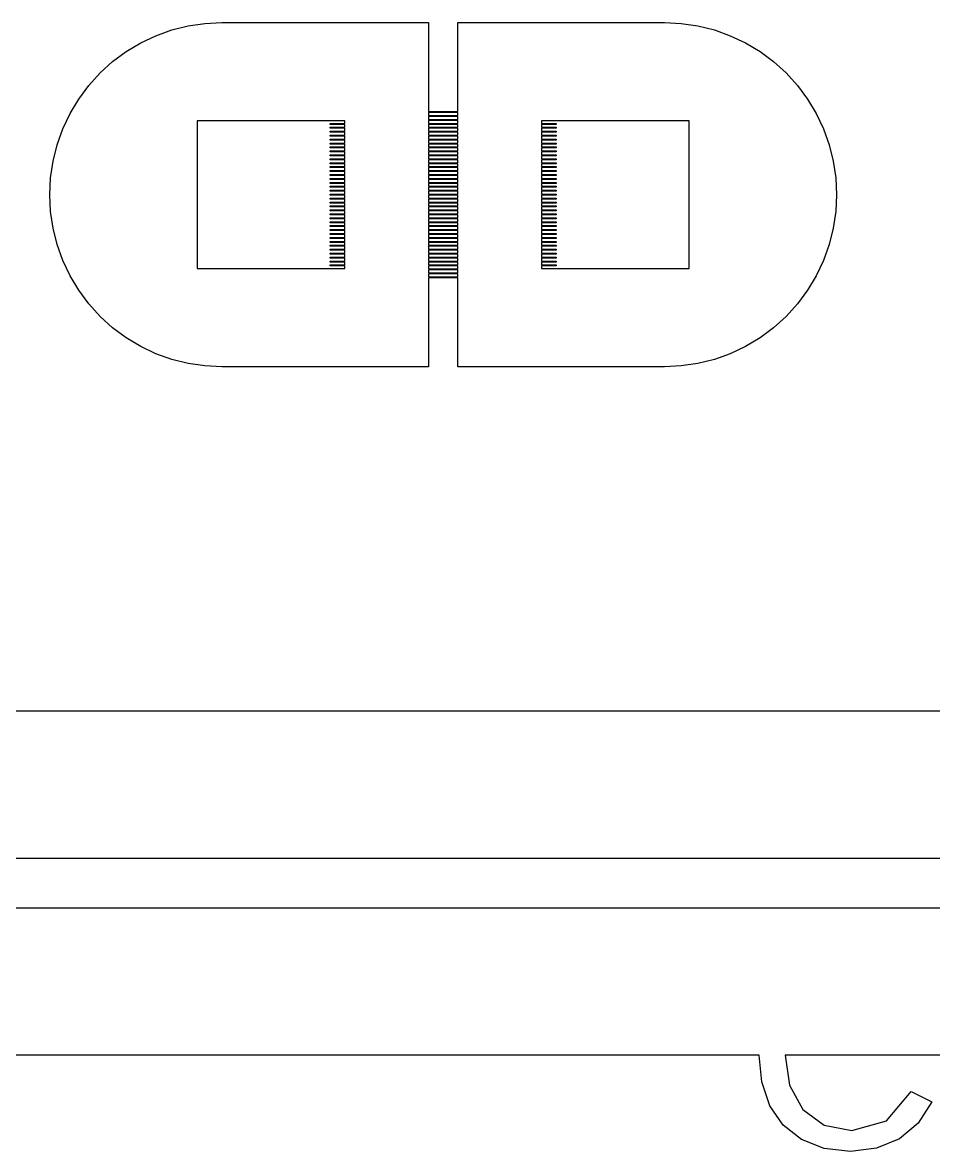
# Model space of a CAD drawing. Extents: x -25 to 123, y -44 to 109.
# Drawn here: x 0.23 to 9.7, y -7.65 to 4.09 of the extents above; entities that cross this region are included whole.
import ezdxf

# ---------------------------------------------------------------- set-up
doc = ezdxf.new("R2010")
doc.units = 0

msp = doc.modelspace()

# ---------------------------------------------------------------- linework, layer by layer
for p, q in [((1.61601, 3.95416), (1.78137, 4.01332)), ((1.78137, 4.01332), (1.95172, 4.056)), ((1.95172, 4.056), (2.12544, 4.08176)), ((2.12544, 4.08176), (2.30084, 4.09039)), ((2.30084, 4.09039), (4.4483, 4.09039)), ((4.4483, 4.09039), (4.4483, 3.16493)), ((4.75508, 3.16493), (4.75508, 4.09039)), ((4.75508, 4.09039), (6.90254, 4.09039)), ((6.90254, 4.09039), (7.07794, 4.08176)), ((7.07794, 4.08176), (7.25166, 4.056)), ((7.25166, 4.056), (7.42201, 4.01332)), ((7.42201, 4.01332), (7.58737, 3.95416)), ((1.30663, 3.78879), (1.45726, 3.87907)), ((1.45726, 3.87907), (1.61601, 3.95416)), ((7.58737, 3.95416), (7.74612, 3.87907)), ((7.74612, 3.87907), (7.89676, 3.78879)), ((1.16557, 3.68419), (1.30663, 3.78879)), ((7.89676, 3.78879), (8.03781, 3.68419)), ((1.03545, 3.56624), (1.16557, 3.68419)), ((8.03781, 3.68419), (8.16794, 3.56624)), ((0.9175, 3.43611), (1.03545, 3.56624)), ((8.16794, 3.56624), (8.28589, 3.43611)), ((0.8129, 3.29506), (0.9175, 3.43611)), ((8.28589, 3.43611), (8.39049, 3.29506)), ((0.72261, 3.14442), (0.8129, 3.29506)), ((8.39049, 3.29506), (8.48077, 3.14442)), ((0.64752, 2.98567), (0.72261, 3.14442)), ((3.57909, 3.06779), (2.0452, 3.06779)), ((2.0452, 3.06779), (2.0452, 1.53389)), ((3.57909, 3.04222), (3.57909, 3.06779)), ((4.4483, 3.16493), (4.75508, 3.16493)), ((4.75508, 3.15471), (4.4483, 3.15471)), ((4.4483, 3.15471), (4.4483, 3.12402)), ((4.4483, 3.12402), (4.75508, 3.12402)), ((4.75508, 3.1138), (4.4483, 3.1138)), ((4.4483, 3.1138), (4.4483, 3.08313)), ((4.4483, 3.08313), (4.75508, 3.08313)), ((4.75508, 3.07289), (4.4483, 3.07289)), ((4.4483, 3.07289), (4.4483, 3.04222)), ((4.75508, 3.12402), (4.75508, 3.15471)), ((4.75508, 3.08313), (4.75508, 3.1138)), ((4.75508, 3.04222), (4.75508, 3.07289)), ((7.15819, 3.06779), (5.6243, 3.06779)), ((5.6243, 3.06779), (5.6243, 3.04222)), ((7.15819, 1.53389), (7.15819, 3.06779)), ((8.48077, 3.14442), (8.55586, 2.98567)), ((0.58836, 2.82031), (0.64752, 2.98567)), ((3.4257, 3.032), (3.4257, 3.04222)), ((3.4257, 3.04222), (3.57909, 3.04222)), ((3.57909, 3.032), (3.4257, 3.032)), ((3.4257, 2.99109), (3.4257, 3.00133)), ((3.4257, 3.00133), (3.57909, 3.00133)), ((3.57909, 2.99109), (3.4257, 2.99109)), ((3.4257, 2.9502), (3.4257, 2.9604)), ((3.4257, 2.9604), (3.57909, 2.9604)), ((3.57909, 2.9502), (3.4257, 2.9502)), ((3.57909, 3.00133), (3.57909, 3.032)), ((3.57909, 2.9604), (3.57909, 2.99109)), ((3.57909, 2.91951), (3.57909, 2.9502)), ((4.4483, 3.04222), (4.75508, 3.04222)), ((4.75508, 3.032), (4.4483, 3.032)), ((4.4483, 3.032), (4.4483, 3.00133)), ((4.4483, 3.00133), (4.75508, 3.00133)), ((4.75508, 2.99109), (4.4483, 2.99109)), ((4.4483, 2.99109), (4.4483, 2.9604)), ((4.4483, 2.9604), (4.75508, 2.9604)), ((4.75508, 2.9502), (4.4483, 2.9502)), ((4.4483, 2.9502), (4.4483, 2.91951)), ((4.75508, 3.00133), (4.75508, 3.032)), ((4.75508, 2.9604), (4.75508, 2.99109)), ((4.75508, 2.91951), (4.75508, 2.9502)), ((5.6243, 3.04222), (5.77768, 3.04222)), ((5.77768, 3.032), (5.6243, 3.032)), ((5.6243, 3.032), (5.6243, 3.00133)), ((5.6243, 3.00133), (5.77768, 3.00133)), ((5.77768, 2.99109), (5.6243, 2.99109)), ((5.6243, 2.99109), (5.6243, 2.9604)), ((5.6243, 2.9604), (5.77768, 2.9604)), ((5.77768, 2.9502), (5.6243, 2.9502)), ((5.6243, 2.9502), (5.6243, 2.91951)), ((5.77768, 3.04222), (5.77768, 3.032)), ((5.77768, 3.00133), (5.77768, 2.99109)), ((5.77768, 2.9604), (5.77768, 2.9502)), ((8.55586, 2.98567), (8.61502, 2.82031)), ((0.54568, 2.64996), (0.58836, 2.82031)), ((3.4257, 2.90927), (3.4257, 2.91951)), ((3.4257, 2.91951), (3.57909, 2.91951)), ((3.57909, 2.90927), (3.4257, 2.90927)), ((3.4257, 2.86838), (3.4257, 2.8786)), ((3.4257, 2.8786), (3.57909, 2.8786)), ((3.57909, 2.86838), (3.4257, 2.86838)), ((3.4257, 2.82748), (3.4257, 2.83771)), ((3.4257, 2.83771), (3.57909, 2.83771)), ((3.57909, 2.82748), (3.4257, 2.82748)), ((3.57909, 2.8786), (3.57909, 2.90927)), ((3.57909, 2.83771), (3.57909, 2.86838)), ((3.57909, 2.79678), (3.57909, 2.82748)), ((4.4483, 2.91951), (4.75508, 2.91951)), ((4.75508, 2.90927), (4.4483, 2.90927)), ((4.4483, 2.90927), (4.4483, 2.8786)), ((4.4483, 2.8786), (4.75508, 2.8786)), ((4.75508, 2.86838), (4.4483, 2.86838)), ((4.4483, 2.86838), (4.4483, 2.83771)), ((4.4483, 2.83771), (4.75508, 2.83771)), ((4.75508, 2.82748), (4.4483, 2.82748)), ((4.4483, 2.82748), (4.4483, 2.79678)), ((4.75508, 2.8786), (4.75508, 2.90927)), ((4.75508, 2.83771), (4.75508, 2.86838)), ((4.75508, 2.79678), (4.75508, 2.82748)), ((5.6243, 2.91951), (5.77768, 2.91951)), ((5.77768, 2.90927), (5.6243, 2.90927)), ((5.6243, 2.90927), (5.6243, 2.8786)), ((5.6243, 2.8786), (5.77768, 2.8786)), ((5.77768, 2.86838), (5.6243, 2.86838)), ((5.6243, 2.86838), (5.6243, 2.83771)), ((5.6243, 2.83771), (5.77768, 2.83771)), ((5.77768, 2.82748), (5.6243, 2.82748)), ((5.6243, 2.82748), (5.6243, 2.79678)), ((5.77768, 2.91951), (5.77768, 2.90927)), ((5.77768, 2.8786), (5.77768, 2.86838)), ((5.77768, 2.83771), (5.77768, 2.82748)), ((8.61502, 2.82031), (8.6577, 2.64996)), ((3.4257, 2.78658), (3.4257, 2.79678)), ((3.4257, 2.79678), (3.57909, 2.79678)), ((3.57909, 2.78658), (3.4257, 2.78658)), ((3.4257, 2.74567), (3.4257, 2.75589)), ((3.4257, 2.75589), (3.57909, 2.75589)), ((3.57909, 2.74567), (3.4257, 2.74567)), ((3.4257, 2.70476), (3.4257, 2.715)), ((3.4257, 2.715), (3.57909, 2.715)), ((3.57909, 2.70476), (3.4257, 2.70476)), ((3.57909, 2.75589), (3.57909, 2.78658)), ((3.57909, 2.715), (3.57909, 2.74567)), ((3.57909, 2.67409), (3.57909, 2.70476)), ((4.4483, 2.79678), (4.75508, 2.79678)), ((4.75508, 2.78658), (4.4483, 2.78658)), ((4.4483, 2.78658), (4.4483, 2.75589)), ((4.4483, 2.75589), (4.75508, 2.75589)), ((4.75508, 2.74567), (4.4483, 2.74567)), ((4.4483, 2.74567), (4.4483, 2.715)), ((4.4483, 2.715), (4.75508, 2.715)), ((4.75508, 2.70476), (4.4483, 2.70476)), ((4.4483, 2.70476), (4.4483, 2.67409)), ((4.75508, 2.75589), (4.75508, 2.78658)), ((4.75508, 2.715), (4.75508, 2.74567)), ((4.75508, 2.67409), (4.75508, 2.70476)), ((5.6243, 2.79678), (5.77768, 2.79678)), ((5.77768, 2.78658), (5.6243, 2.78658)), ((5.6243, 2.78658), (5.6243, 2.75589)), ((5.6243, 2.75589), (5.77768, 2.75589)), ((5.77768, 2.74567), (5.6243, 2.74567)), ((5.6243, 2.74567), (5.6243, 2.715)), ((5.6243, 2.715), (5.77768, 2.715)), ((5.77768, 2.70476), (5.6243, 2.70476)), ((5.6243, 2.70476), (5.6243, 2.67409)), ((5.77768, 2.79678), (5.77768, 2.78658)), ((5.77768, 2.75589), (5.77768, 2.74567)), ((5.77768, 2.715), (5.77768, 2.70476)), ((0.51993, 2.47624), (0.54568, 2.64996)), ((3.4257, 2.66386), (3.4257, 2.67409)), ((3.4257, 2.67409), (3.57909, 2.67409)), ((3.57909, 2.66386), (3.4257, 2.66386)), ((3.4257, 2.62296), (3.4257, 2.63318)), ((3.4257, 2.63318), (3.57909, 2.63318)), ((3.57909, 2.62296), (3.4257, 2.62296)), ((3.4257, 2.58205), (3.4257, 2.59227)), ((3.4257, 2.59227), (3.57909, 2.59227)), ((3.57909, 2.63318), (3.57909, 2.66386)), ((3.57909, 2.59227), (3.57909, 2.62296)), ((4.4483, 2.67409), (4.75508, 2.67409)), ((4.75508, 2.66386), (4.4483, 2.66386)), ((4.4483, 2.66386), (4.4483, 2.63318)), ((4.4483, 2.63318), (4.75508, 2.63318)), ((4.75508, 2.62296), (4.4483, 2.62296)), ((4.4483, 2.62296), (4.4483, 2.59227)), ((4.4483, 2.59227), (4.75508, 2.59227)), ((4.75508, 2.63318), (4.75508, 2.66386)), ((4.75508, 2.59227), (4.75508, 2.62296)), ((5.6243, 2.67409), (5.77768, 2.67409)), ((5.77768, 2.66386), (5.6243, 2.66386)), ((5.6243, 2.66386), (5.6243, 2.63318)), ((5.6243, 2.63318), (5.77768, 2.63318)), ((5.77768, 2.62296), (5.6243, 2.62296)), ((5.6243, 2.62296), (5.6243, 2.59227)), ((5.6243, 2.59227), (5.77768, 2.59227)), ((5.77768, 2.67409), (5.77768, 2.66386)), ((5.77768, 2.63318), (5.77768, 2.62296)), ((5.77768, 2.59227), (5.77768, 2.58205)), ((8.6577, 2.64996), (8.68346, 2.47624)), ((0.51129, 2.30084), (0.51993, 2.47624)), ((3.57909, 2.58205), (3.4257, 2.58205)), ((3.4257, 2.54114), (3.4257, 2.55138)), ((3.4257, 2.55138), (3.57909, 2.55138)), ((3.57909, 2.54114), (3.4257, 2.54114)), ((3.4257, 2.50024), (3.4257, 2.51047)), ((3.4257, 2.51047), (3.57909, 2.51047)), ((3.57909, 2.50024), (3.4257, 2.50024)), ((3.4257, 2.45935), (3.4257, 2.46956)), ((3.4257, 2.46956), (3.57909, 2.46956)), ((3.57909, 2.55138), (3.57909, 2.58205)), ((3.57909, 2.51047), (3.57909, 2.54114)), ((3.57909, 2.46956), (3.57909, 2.50024)), ((4.75508, 2.58205), (4.4483, 2.58205)), ((4.4483, 2.58205), (4.4483, 2.55138)), ((4.4483, 2.55138), (4.75508, 2.55138)), ((4.75508, 2.54114), (4.4483, 2.54114)), ((4.4483, 2.54114), (4.4483, 2.51047)), ((4.4483, 2.51047), (4.75508, 2.51047)), ((4.75508, 2.50024), (4.4483, 2.50024)), ((4.4483, 2.50024), (4.4483, 2.46956)), ((4.4483, 2.46956), (4.75508, 2.46956)), ((4.75508, 2.55138), (4.75508, 2.58205)), ((4.75508, 2.51047), (4.75508, 2.54114)), ((4.75508, 2.46956), (4.75508, 2.50024)), ((5.77768, 2.58205), (5.6243, 2.58205)), ((5.6243, 2.58205), (5.6243, 2.55138)), ((5.6243, 2.55138), (5.77768, 2.55138)), ((5.77768, 2.54114), (5.6243, 2.54114)), ((5.6243, 2.54114), (5.6243, 2.51047)), ((5.6243, 2.51047), (5.77768, 2.51047)), ((5.77768, 2.50024), (5.6243, 2.50024)), ((5.6243, 2.50024), (5.6243, 2.46956)), ((5.6243, 2.46956), (5.77768, 2.46956)), ((5.77768, 2.55138), (5.77768, 2.54114)), ((5.77768, 2.51047), (5.77768, 2.50024)), ((5.77768, 2.46956), (5.77768, 2.45935)), ((8.68346, 2.47624), (8.69209, 2.30084)), ((3.57909, 2.45935), (3.4257, 2.45935)), ((3.4257, 2.41843), (3.4257, 2.42867)), ((3.4257, 2.42867), (3.57909, 2.42867)), ((3.57909, 2.41843), (3.4257, 2.41843)), ((3.4257, 2.37753), (3.4257, 2.38776)), ((3.4257, 2.38776), (3.57909, 2.38776)), ((3.57909, 2.37753), (3.4257, 2.37753)), ((3.57909, 2.42867), (3.57909, 2.45935)), ((3.57909, 2.38776), (3.57909, 2.41843)), ((3.57909, 2.34686), (3.57909, 2.37753)), ((4.75508, 2.45935), (4.4483, 2.45935)), ((4.4483, 2.45935), (4.4483, 2.42867)), ((4.4483, 2.42867), (4.75508, 2.42867)), ((4.75508, 2.41843), (4.4483, 2.41843)), ((4.4483, 2.41843), (4.4483, 2.38776)), ((4.4483, 2.38776), (4.75508, 2.38776)), ((4.75508, 2.37753), (4.4483, 2.37753)), ((4.4483, 2.37753), (4.4483, 2.34686)), ((4.75508, 2.42867), (4.75508, 2.45935)), ((4.75508, 2.38776), (4.75508, 2.41843)), ((4.75508, 2.34686), (4.75508, 2.37753)), ((5.77768, 2.45935), (5.6243, 2.45935)), ((5.6243, 2.45935), (5.6243, 2.42867)), ((5.6243, 2.42867), (5.77768, 2.42867)), ((5.77768, 2.41843), (5.6243, 2.41843)), ((5.6243, 2.41843), (5.6243, 2.38776)), ((5.6243, 2.38776), (5.77768, 2.38776)), ((5.77768, 2.37753), (5.6243, 2.37753)), ((5.6243, 2.37753), (5.6243, 2.34686)), ((5.77768, 2.42867), (5.77768, 2.41843)), ((5.77768, 2.38776), (5.77768, 2.37753)), ((0.51993, 2.12544), (0.51129, 2.30084)), ((3.4257, 2.33662), (3.4257, 2.34686)), ((3.4257, 2.34686), (3.57909, 2.34686)), ((3.57909, 2.33662), (3.4257, 2.33662)), ((3.4257, 2.29575), (3.4257, 2.30594)), ((3.4257, 2.30594), (3.57909, 2.30594)), ((3.57909, 2.29575), (3.4257, 2.29575)), ((3.4257, 2.25482), (3.4257, 2.26506)), ((3.4257, 2.26506), (3.57909, 2.26506)), ((3.57909, 2.25482), (3.4257, 2.25482)), ((3.57909, 2.30594), (3.57909, 2.33662)), ((3.57909, 2.26506), (3.57909, 2.29575)), ((3.57909, 2.22415), (3.57909, 2.25482)), ((4.4483, 2.34686), (4.75508, 2.34686)), ((4.75508, 2.33662), (4.4483, 2.33662)), ((4.4483, 2.33662), (4.4483, 2.30594)), ((4.4483, 2.30594), (4.75508, 2.30594)), ((4.75508, 2.29575), (4.4483, 2.29575)), ((4.4483, 2.29575), (4.4483, 2.26506)), ((4.4483, 2.26506), (4.75508, 2.26506)), ((4.75508, 2.25482), (4.4483, 2.25482)), ((4.4483, 2.25482), (4.4483, 2.22415)), ((4.75508, 2.30594), (4.75508, 2.33662)), ((4.75508, 2.26506), (4.75508, 2.29575)), ((4.75508, 2.22415), (4.75508, 2.25482)), ((5.6243, 2.34686), (5.77768, 2.34686)), ((5.77768, 2.33662), (5.6243, 2.33662)), ((5.6243, 2.33662), (5.6243, 2.30594)), ((5.6243, 2.30594), (5.77768, 2.30594)), ((5.77768, 2.29575), (5.6243, 2.29575)), ((5.6243, 2.29575), (5.6243, 2.26506)), ((5.6243, 2.26506), (5.77768, 2.26506)), ((5.77768, 2.25482), (5.6243, 2.25482)), ((5.6243, 2.25482), (5.6243, 2.22415)), ((5.77768, 2.34686), (5.77768, 2.33662)), ((5.77768, 2.30594), (5.77768, 2.29575)), ((5.77768, 2.26506), (5.77768, 2.25482)), ((8.69209, 2.30084), (8.68346, 2.12544)), ((0.54568, 1.95172), (0.51993, 2.12544)), ((3.4257, 2.21393), (3.4257, 2.22415)), ((3.4257, 2.22415), (3.57909, 2.22415)), ((3.57909, 2.21393), (3.4257, 2.21393)), ((3.4257, 2.17302), (3.4257, 2.18326)), ((3.4257, 2.18326), (3.57909, 2.18326)), ((3.57909, 2.17302), (3.4257, 2.17302)), ((3.4257, 2.13213), (3.4257, 2.14233)), ((3.4257, 2.14233), (3.57909, 2.14233)), ((3.57909, 2.13213), (3.4257, 2.13213)), ((3.57909, 2.18326), (3.57909, 2.21393)), ((3.57909, 2.14233), (3.57909, 2.17302)), ((3.57909, 2.10144), (3.57909, 2.13213)), ((4.4483, 2.22415), (4.75508, 2.22415)), ((4.75508, 2.21393), (4.4483, 2.21393)), ((4.4483, 2.21393), (4.4483, 2.18326)), ((4.4483, 2.18326), (4.75508, 2.18326)), ((4.75508, 2.17302), (4.4483, 2.17302)), ((4.4483, 2.17302), (4.4483, 2.14233)), ((4.4483, 2.14233), (4.75508, 2.14233)), ((4.75508, 2.13213), (4.4483, 2.13213)), ((4.4483, 2.13213), (4.4483, 2.10144)), ((4.75508, 2.18326), (4.75508, 2.21393)), ((4.75508, 2.14233), (4.75508, 2.17302)), ((4.75508, 2.10144), (4.75508, 2.13213)), ((5.6243, 2.22415), (5.77768, 2.22415)), ((5.77768, 2.21393), (5.6243, 2.21393)), ((5.6243, 2.21393), (5.6243, 2.18326)), ((5.6243, 2.18326), (5.77768, 2.18326)), ((5.77768, 2.17302), (5.6243, 2.17302)), ((5.6243, 2.17302), (5.6243, 2.14233)), ((5.6243, 2.14233), (5.77768, 2.14233)), ((5.77768, 2.13213), (5.6243, 2.13213)), ((5.6243, 2.13213), (5.6243, 2.10144)), ((5.77768, 2.22415), (5.77768, 2.21393)), ((5.77768, 2.18326), (5.77768, 2.17302)), ((5.77768, 2.14233), (5.77768, 2.13213)), ((8.68346, 2.12544), (8.6577, 1.95172)), ((3.4257, 2.09122), (3.4257, 2.10144)), ((3.4257, 2.10144), (3.57909, 2.10144)), ((3.57909, 2.09122), (3.4257, 2.09122)), ((3.4257, 2.05031), (3.4257, 2.06055)), ((3.4257, 2.06055), (3.57909, 2.06055)), ((3.57909, 2.05031), (3.4257, 2.05031)), ((3.4257, 2.00941), (3.4257, 2.01964)), ((3.4257, 2.01964), (3.57909, 2.01964)), ((3.57909, 2.00941), (3.4257, 2.00941)), ((3.57909, 2.06055), (3.57909, 2.09122)), ((3.57909, 2.01964), (3.57909, 2.05031)), ((3.57909, 1.97873), (3.57909, 2.00941)), ((4.4483, 2.10144), (4.75508, 2.10144)), ((4.75508, 2.09122), (4.4483, 2.09122)), ((4.4483, 2.09122), (4.4483, 2.06055)), ((4.4483, 2.06055), (4.75508, 2.06055)), ((4.75508, 2.05031), (4.4483, 2.05031)), ((4.4483, 2.05031), (4.4483, 2.01964)), ((4.4483, 2.01964), (4.75508, 2.01964)), ((4.75508, 2.00941), (4.4483, 2.00941)), ((4.4483, 2.00941), (4.4483, 1.97873)), ((4.75508, 2.06055), (4.75508, 2.09122)), ((4.75508, 2.01964), (4.75508, 2.05031)), ((4.75508, 1.97873), (4.75508, 2.00941)), ((5.6243, 2.10144), (5.77768, 2.10144)), ((5.77768, 2.09122), (5.6243, 2.09122)), ((5.6243, 2.09122), (5.6243, 2.06055)), ((5.6243, 2.06055), (5.77768, 2.06055)), ((5.77768, 2.05031), (5.6243, 2.05031)), ((5.6243, 2.05031), (5.6243, 2.01964)), ((5.6243, 2.01964), (5.77768, 2.01964)), ((5.77768, 2.00941), (5.6243, 2.00941)), ((5.6243, 2.00941), (5.6243, 1.97873)), ((5.77768, 2.10144), (5.77768, 2.09122)), ((5.77768, 2.06055), (5.77768, 2.05031)), ((5.77768, 2.01964), (5.77768, 2.00941)), ((0.58836, 1.78137), (0.54568, 1.95172)), ((3.4257, 1.96851), (3.4257, 1.97873)), ((3.4257, 1.97873), (3.57909, 1.97873)), ((3.57909, 1.96851), (3.4257, 1.96851)), ((3.4257, 1.9276), (3.4257, 1.93782)), ((3.4257, 1.93782), (3.57909, 1.93782)), ((3.57909, 1.9276), (3.4257, 1.9276)), ((3.4257, 1.88669), (3.4257, 1.89693)), ((3.4257, 1.89693), (3.57909, 1.89693)), ((3.57909, 1.88669), (3.4257, 1.88669)), ((3.57909, 1.93782), (3.57909, 1.96851)), ((3.57909, 1.89693), (3.57909, 1.9276)), ((3.57909, 1.85602), (3.57909, 1.88669)), ((4.4483, 1.97873), (4.75508, 1.97873)), ((4.75508, 1.96851), (4.4483, 1.96851)), ((4.4483, 1.96851), (4.4483, 1.93782)), ((4.4483, 1.93782), (4.75508, 1.93782)), ((4.75508, 1.9276), (4.4483, 1.9276)), ((4.4483, 1.9276), (4.4483, 1.89693)), ((4.4483, 1.89693), (4.75508, 1.89693)), ((4.75508, 1.88669), (4.4483, 1.88669)), ((4.4483, 1.88669), (4.4483, 1.85602)), ((4.75508, 1.93782), (4.75508, 1.96851)), ((4.75508, 1.89693), (4.75508, 1.9276)), ((4.75508, 1.85602), (4.75508, 1.88669)), ((5.6243, 1.97873), (5.77768, 1.97873)), ((5.77768, 1.96851), (5.6243, 1.96851)), ((5.6243, 1.96851), (5.6243, 1.93782)), ((5.6243, 1.93782), (5.77768, 1.93782)), ((5.77768, 1.9276), (5.6243, 1.9276)), ((5.6243, 1.9276), (5.6243, 1.89693)), ((5.6243, 1.89693), (5.77768, 1.89693)), ((5.77768, 1.88669), (5.6243, 1.88669)), ((5.6243, 1.88669), (5.6243, 1.85602)), ((5.77768, 1.97873), (5.77768, 1.96851)), ((5.77768, 1.93782), (5.77768, 1.9276)), ((5.77768, 1.89693), (5.77768, 1.88669)), ((8.6577, 1.95172), (8.61502, 1.78137)), ((0.64752, 1.61601), (0.58836, 1.78137)), ((3.4257, 1.84579), (3.4257, 1.85602)), ((3.4257, 1.85602), (3.57909, 1.85602)), ((3.57909, 1.84579), (3.4257, 1.84579)), ((3.4257, 1.8049), (3.4257, 1.81511)), ((3.4257, 1.81511), (3.57909, 1.81511)), ((3.57909, 1.8049), (3.4257, 1.8049)), ((3.4257, 1.76398), (3.4257, 1.7742)), ((3.4257, 1.7742), (3.57909, 1.7742)), ((3.57909, 1.76398), (3.4257, 1.76398)), ((3.57909, 1.81511), (3.57909, 1.84579)), ((3.57909, 1.7742), (3.57909, 1.8049)), ((3.57909, 1.73331), (3.57909, 1.76398)), ((4.4483, 1.85602), (4.75508, 1.85602)), ((4.75508, 1.84579), (4.4483, 1.84579)), ((4.4483, 1.84579), (4.4483, 1.81511)), ((4.4483, 1.81511), (4.75508, 1.81511)), ((4.75508, 1.8049), (4.4483, 1.8049)), ((4.4483, 1.8049), (4.4483, 1.7742)), ((4.4483, 1.7742), (4.75508, 1.7742)), ((4.75508, 1.76398), (4.4483, 1.76398)), ((4.4483, 1.76398), (4.4483, 1.73331)), ((4.75508, 1.81511), (4.75508, 1.84579)), ((4.75508, 1.7742), (4.75508, 1.8049)), ((4.75508, 1.73331), (4.75508, 1.76398)), ((5.6243, 1.85602), (5.77768, 1.85602)), ((5.77768, 1.84579), (5.6243, 1.84579)), ((5.6243, 1.84579), (5.6243, 1.81511)), ((5.6243, 1.81511), (5.77768, 1.81511)), ((5.77768, 1.8049), (5.6243, 1.8049)), ((5.6243, 1.8049), (5.6243, 1.7742)), ((5.6243, 1.7742), (5.77768, 1.7742)), ((5.77768, 1.76398), (5.6243, 1.76398)), ((5.6243, 1.76398), (5.6243, 1.73331)), ((5.77768, 1.85602), (5.77768, 1.84579)), ((5.77768, 1.81511), (5.77768, 1.8049)), ((5.77768, 1.7742), (5.77768, 1.76398)), ((8.61502, 1.78137), (8.55586, 1.61601)), ((3.4257, 1.72308), (3.4257, 1.73331)), ((3.4257, 1.73331), (3.57909, 1.73331)), ((3.57909, 1.72308), (3.4257, 1.72308)), ((3.4257, 1.68217), (3.4257, 1.69241)), ((3.4257, 1.69241), (3.57909, 1.69241)), ((3.57909, 1.68217), (3.4257, 1.68217)), ((3.4257, 1.64128), (3.4257, 1.6515)), ((3.4257, 1.6515), (3.57909, 1.6515)), ((3.57909, 1.69241), (3.57909, 1.72308)), ((3.57909, 1.6515), (3.57909, 1.68217)), ((4.4483, 1.73331), (4.75508, 1.73331)), ((4.75508, 1.72308), (4.4483, 1.72308)), ((4.4483, 1.72308), (4.4483, 1.69241)), ((4.4483, 1.69241), (4.75508, 1.69241)), ((4.75508, 1.68217), (4.4483, 1.68217)), ((4.4483, 1.68217), (4.4483, 1.6515)), ((4.4483, 1.6515), (4.75508, 1.6515)), ((4.75508, 1.69241), (4.75508, 1.72308)), ((4.75508, 1.6515), (4.75508, 1.68217)), ((5.6243, 1.73331), (5.77768, 1.73331)), ((5.77768, 1.72308), (5.6243, 1.72308)), ((5.6243, 1.72308), (5.6243, 1.69241)), ((5.6243, 1.69241), (5.77768, 1.69241)), ((5.77768, 1.68217), (5.6243, 1.68217)), ((5.6243, 1.68217), (5.6243, 1.6515)), ((5.6243, 1.6515), (5.77768, 1.6515)), ((5.77768, 1.73331), (5.77768, 1.72308)), ((5.77768, 1.69241), (5.77768, 1.68217)), ((5.77768, 1.6515), (5.77768, 1.64128)), ((0.72261, 1.45726), (0.64752, 1.61601)), ((2.0452, 1.53389), (3.57909, 1.53389)), ((3.57909, 1.64128), (3.4257, 1.64128)), ((3.4257, 1.60036), (3.4257, 1.6106)), ((3.4257, 1.6106), (3.57909, 1.6106)), ((3.57909, 1.60036), (3.4257, 1.60036)), ((3.4257, 1.55946), (3.4257, 1.56969)), ((3.4257, 1.56969), (3.57909, 1.56969)), ((3.57909, 1.55946), (3.4257, 1.55946)), ((3.57909, 1.6106), (3.57909, 1.64128)), ((3.57909, 1.56969), (3.57909, 1.60036)), ((3.57909, 1.53389), (3.57909, 1.55946)), ((4.75508, 1.64128), (4.4483, 1.64128)), ((4.4483, 1.64128), (4.4483, 1.6106)), ((4.4483, 1.6106), (4.75508, 1.6106)), ((4.75508, 1.60036), (4.4483, 1.60036)), ((4.4483, 1.60036), (4.4483, 1.56969)), ((4.4483, 1.56969), (4.75508, 1.56969)), ((4.75508, 1.55946), (4.4483, 1.55946)), ((4.4483, 1.55946), (4.4483, 1.52879)), ((4.4483, 1.52879), (4.75508, 1.52879)), ((4.75508, 1.6106), (4.75508, 1.64128)), ((4.75508, 1.56969), (4.75508, 1.60036)), ((4.75508, 1.52879), (4.75508, 1.55946)), ((5.77768, 1.64128), (5.6243, 1.64128)), ((5.6243, 1.64128), (5.6243, 1.6106)), ((5.6243, 1.6106), (5.77768, 1.6106)), ((5.77768, 1.60036), (5.6243, 1.60036)), ((5.6243, 1.60036), (5.6243, 1.56969)), ((5.6243, 1.56969), (5.77768, 1.56969)), ((5.77768, 1.55946), (5.6243, 1.55946)), ((5.6243, 1.55946), (5.6243, 1.53389)), ((5.6243, 1.53389), (7.15819, 1.53389)), ((5.77768, 1.6106), (5.77768, 1.60036)), ((5.77768, 1.56969), (5.77768, 1.55946)), ((8.55586, 1.61601), (8.48077, 1.45726)), ((0.8129, 1.30663), (0.72261, 1.45726)), ((4.75508, 1.51855), (4.4483, 1.51855)), ((4.4483, 1.51855), (4.4483, 1.48788)), ((4.4483, 1.48788), (4.75508, 1.48788)), ((4.75508, 1.47766), (4.4483, 1.47766)), ((4.4483, 1.47766), (4.4483, 1.44698)), ((4.4483, 1.44698), (4.75508, 1.44698)), ((4.75508, 1.43675), (4.4483, 1.43675)), ((4.4483, 1.43675), (4.4483, 0.51129)), ((4.75508, 1.48788), (4.75508, 1.51855)), ((4.75508, 1.44698), (4.75508, 1.47766)), ((4.75508, 0.51129), (4.75508, 1.43675)), ((8.48077, 1.45726), (8.39049, 1.30663)), ((0.9175, 1.16557), (0.8129, 1.30663)), ((8.39049, 1.30663), (8.28589, 1.16557)), ((1.03545, 1.03545), (0.9175, 1.16557)), ((8.28589, 1.16557), (8.16794, 1.03545)), ((1.16557, 0.9175), (1.03545, 1.03545)), ((8.16794, 1.03545), (8.03781, 0.9175)), ((1.30663, 0.8129), (1.16557, 0.9175)), ((8.03781, 0.9175), (7.89676, 0.8129)), ((1.45726, 0.72261), (1.30663, 0.8129)), ((1.61601, 0.64752), (1.45726, 0.72261)), ((7.74612, 0.72261), (7.58737, 0.64752)), ((7.89676, 0.8129), (7.74612, 0.72261)), ((1.78137, 0.58836), (1.61601, 0.64752)), ((1.95172, 0.54568), (1.78137, 0.58836)), ((7.42201, 0.58836), (7.25166, 0.54568)), ((7.58737, 0.64752), (7.42201, 0.58836)), ((2.12544, 0.51993), (1.95172, 0.54568)), ((2.30084, 0.51129), (2.12544, 0.51993)), ((4.4483, 0.51129), (2.30084, 0.51129)), ((6.90254, 0.51129), (4.75508, 0.51129)), ((7.07794, 0.51993), (6.90254, 0.51129)), ((7.25166, 0.54568), (7.07794, 0.51993)), ((-7.66949, -3.06779), (99.7035, -3.06779)), ((101.237, -4.6017), (-9.2034, -4.6017)), ((-9.71469, -5.11299), (101.749, -5.11299)), ((7.88693, -6.6469), (-11.2486, -6.6469)), ((7.91388, -6.92462), (7.88693, -6.6469)), ((9.92912, -6.6469), (8.1566, -6.6469)), ((8.1566, -6.6469), (8.20166, -6.95757)), ((7.99866, -7.17374), (7.91388, -6.92462)), ((8.20166, -6.95757), (8.34259, -7.21121)), ((9.21046, -7.32803), (9.46808, -7.02327)), ((9.46808, -7.02327), (9.68442, -7.13145)), ((9.68442, -7.13145), (9.53932, -7.35368)), ((8.13733, -7.37553), (7.99866, -7.17374)), ((8.34259, -7.21121), (8.56363, -7.37502)), ((8.32736, -7.52463), (8.13733, -7.37553)), ((8.56363, -7.37502), (8.85091, -7.42963)), ((8.85091, -7.42963), (9.21046, -7.32803)), ((9.53932, -7.35368), (9.34532, -7.51561)), ((8.56296, -7.61668), (8.32736, -7.52463)), ((8.83842, -7.64737), (8.56296, -7.61668)), ((9.10939, -7.61443), (8.83842, -7.64737)), ((9.34532, -7.51561), (9.10939, -7.61443))]:
    msp.add_line(p, q)

doc.saveas('drawing.dxf')
